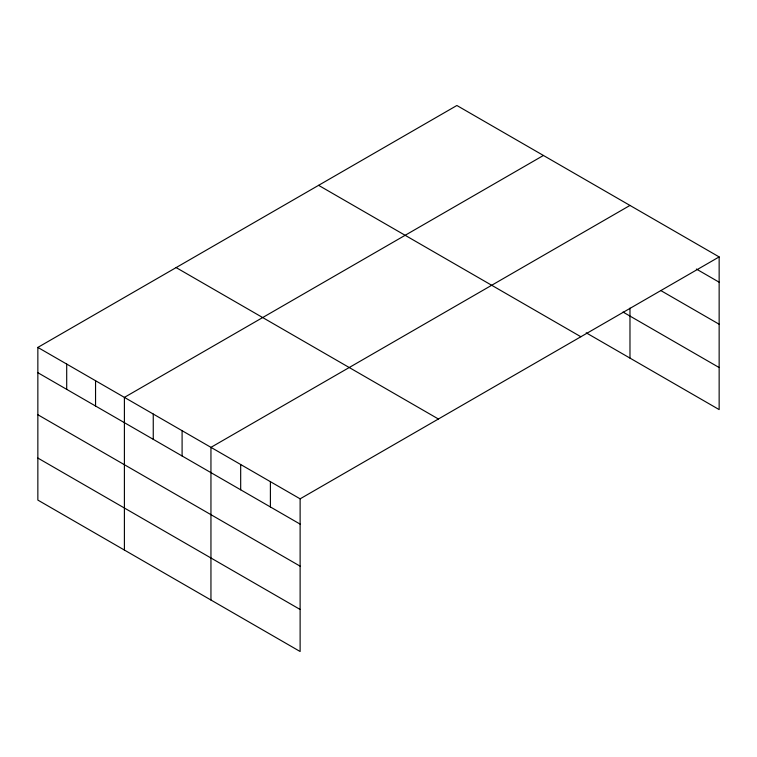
<?xml version="1.0" encoding="UTF-8"?>
<svg xmlns="http://www.w3.org/2000/svg" width="757" height="757" viewBox="0 0 757 757"><rect width="100%" height="100%" fill="white"/><g stroke="black" fill="none" stroke-linecap="round" stroke-linejoin="round"><path stroke-width="1.14" d="M37.85 347.416L300.122 498.835L300.122 651.503L37.85 500.084L37.85 347.416L456.878 105.497L719.15 256.916L719.15 409.584L586.202 332.825M543.431 155.459L124.403 397.387L124.403 550.055M629.975 205.431L210.948 447.359L210.948 600.027M300.122 498.835L719.15 256.916M696.364 269.047L719.15 282.2M660.691 290.489L719.15 324.233M623.011 312.045L719.15 367.542M318.602 185.333L580.874 336.751M176.126 267.581L438.398 419M37.85 372.699L300.122 524.118M37.85 414.741L300.122 566.16M37.85 458.051L300.122 609.47M629.975 308.09L629.975 358.099M270.4 481.679L270.4 506.963M240.679 464.514L240.679 489.798M182.096 430.695L182.096 455.979M153.255 414.041L153.255 439.325M95.552 380.733L95.552 406.017M66.701 364.07L66.701 389.353"/></g></svg>
